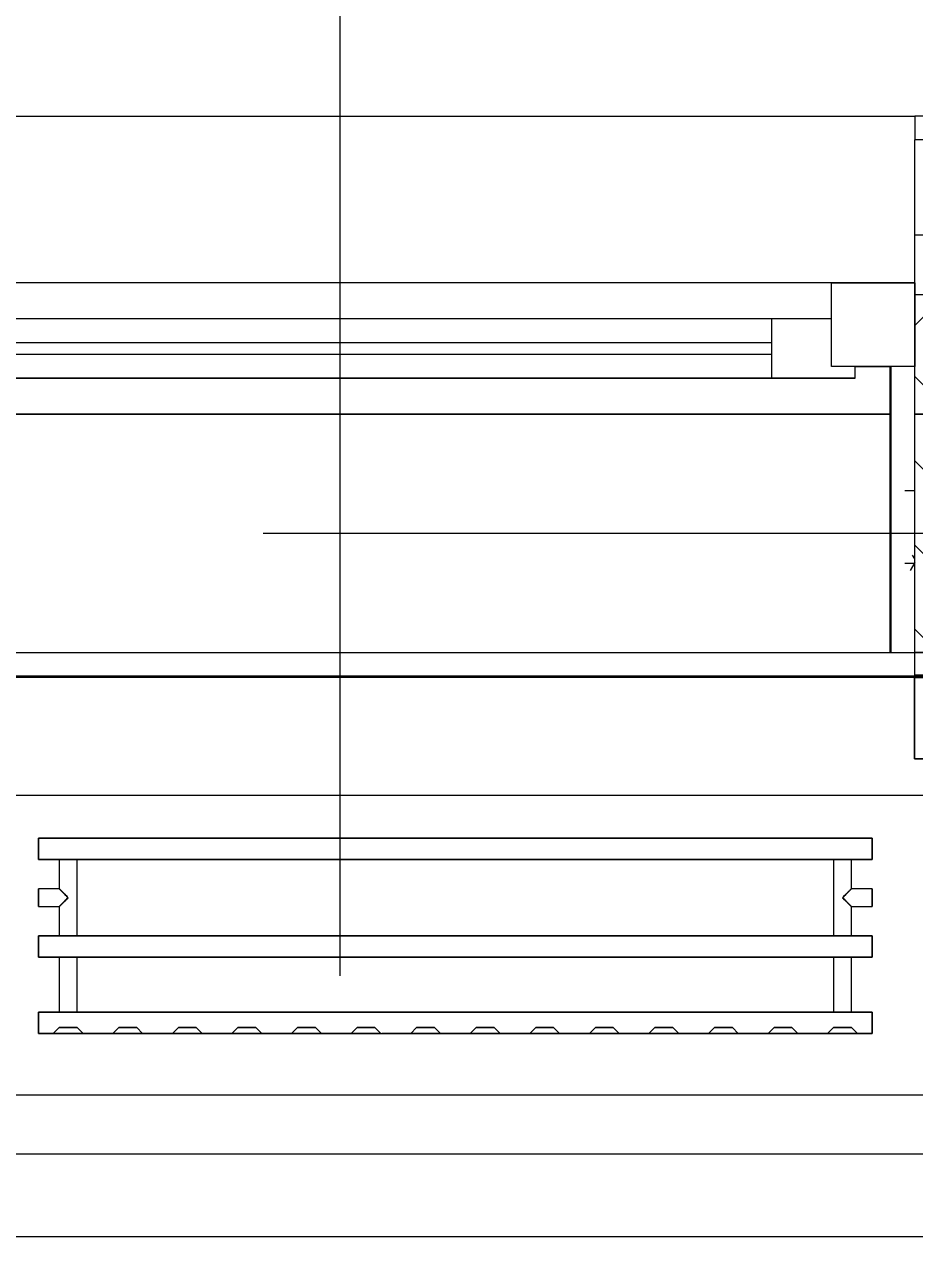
# Model space of a CAD drawing. Header units: millimetres. Extents: x 35092 to 251863, y -8553 to 29549.
# Drawn here: x 48913 to 49660, y 26408 to 27427 of the extents above; entities that cross this region are included whole.
import ezdxf

# ---------------------------------------------------------------- set-up
doc = ezdxf.new("R2010")
doc.units = ezdxf.units.MM
doc.linetypes.add('Осевая', pattern=[3175, 635, -476.25, 1587.5, -476.25])
for name, color, linetype, lineweight in [('A-ANNO-DIMS', 7, 'Continuous', 9), ('A-ANNO-DIMS-100', 7, 'Continuous', 9), ('A-GLAZ', 7, 'Continuous', 9), ('A-GLAZ-1', 7, 'Continuous', 13), ('A-WALL', 7, 'Continuous', 9), ('I-FURN-IDEN', 7, 'Continuous', 9), ('I-WALL', 7, 'Continuous', 9), ('Оси-2', 7, 'Осевая', 9)]:
    doc.layers.add(name, color=color, linetype=linetype, lineweight=lineweight)
for name, color, linetype, lineweight, true_color in [('A-WALL-1', 9, 'Continuous', 9, 0x808080), ('A-WALL-FNSH-1', 9, 'Continuous', 9, 0x808080), ('I-FURN-1', 9, 'Continuous', 9, 0x808080), ('M-EQPM-1', 7, 'Continuous', 9, 0xb2b2b2)]:
    doc.layers.add(name, color=color, linetype=linetype, lineweight=lineweight, true_color=true_color)
doc.styles.add('ISOCPEUR', font='isocpeur.ttf', dxfattribs={"width": 0.9, "height": 250})
doc.dimstyles.new('ISO-2_5_0_9К_БОЛЬШОЙ', dxfattribs={"dimscale": 304.8, "dimtxt": 248.995294, "dimasz": 0.492126, "dimexe": 0.393701, "dimexo": 0.984252, "dimgap": 0, "dimtad": 1, "dimdec": 0, "dimrnd": 10, "dimzin": 0, "dimdsep": 46, "dimtxsty": 'ISOCPEUR', "dimblk1": 'OBLIQUE', "dimblk2": 'OBLIQUE', "dimsah": 1, "dimcen": 0.09, "dimdle": 0.393701, "dimazin": 0, "dimtfac": 1, "dimtdec": 4, "dimtix": 1, "dimtmove": 0, "dimatfit": 3, "dimfxl": 1, "dimtvp": 1, "dimtolj": 1, "dimtzin": 0, "dimarcsym": 2})
pattern_1 = [(45, (0, 0), (-70.71068, 70.71068), []), (135, (0, 0), (-70.71068, -70.71068), [])]

# ---------------------------------------------------------------- blocks, each defined once
blk = doc.blocks.new('120_Окно_СКБ_1Ст - 120_Окно_СКБ_1Ст 900х2500_h_-19906774-План расстановки мебели и оборудования 2 этажа в осях 12-23')
at = {"layer": 'A-GLAZ'}
for p, q in [((450, -5), (-450, -5)), ((-330, -55), (330, -55)), ((330, -65), (-330, -65)), ((-430, -75), (-400, -75)), ((400, -75), (430, -75))]:
    blk.add_line(p, q, dxfattribs=at)
at = {"layer": 'A-GLAZ-1'}
for p, q in [((-450, -75), (-450, -5)), ((-450, -5), (-380, -5)), ((-380, -5), (-380, -75)), ((380, -75), (380, -5)), ((380, -5), (450, -5)), ((450, -5), (450, -75)), ((380, -35), (-380, -35)), ((-380, -35), (-380, -75)), ((-330, -85), (-330, -35)), ((330, -85), (330, -35)), ((380, -75), (380, -35)), ((-380, -75), (-450, -75)), ((-380, -75), (-400, -75)), ((-400, -75), (-400, -85)), ((450, -75), (380, -75)), ((400, -75), (380, -75)), ((400, -85), (400, -75)), ((-400, -85), (400, -85)), ((400, -85), (-400, -85))]:
    blk.add_line(p, q, dxfattribs=at)
blk = doc.blocks.new('radiator_prado_classic_z_tip_30_po exemplyaru - Classic Z Тип 30-500-V122-План расстановки мебели и оборудования 2 этажа в осях 12-23')
at = {"layer": 'M-EQPM-1'}
for p, q in [((0, 228), (0, 210)), ((700, 228), (0, 228)), ((0, 210), (0, 228)), ((0, 228), (12.5, 228)), ((12.5, 228), (37.5, 228)), ((37.5, 228), (12.5, 228)), ((12.5, 228), (37.5, 228)), ((12.5, 228), (17.5, 223)), ((12.5, 228), (17.5, 223)), ((32.5, 223), (37.5, 228)), ((37.5, 228), (32.5, 223)), ((37.5, 228), (62.5, 228)), ((62.5, 228), (87.5, 228)), ((87.5, 228), (62.5, 228)), ((62.5, 228), (87.5, 228)), ((62.5, 228), (67.5, 223)), ((62.5, 228), (67.5, 223)), ((82.5, 223), (87.5, 228)), ((87.5, 228), (82.5, 223)), ((87.5, 228), (112.5, 228)), ((112.5, 228), (137.5, 228)), ((137.5, 228), (112.5, 228)), ((112.5, 228), (137.5, 228)), ((112.5, 228), (117.5, 223)), ((112.5, 228), (117.5, 223)), ((132.5, 223), (137.5, 228)), ((137.5, 228), (132.5, 223)), ((137.5, 228), (162.5, 228)), ((162.5, 228), (187.5, 228)), ((187.5, 228), (162.5, 228)), ((162.5, 228), (187.5, 228)), ((162.5, 228), (167.5, 223)), ((162.5, 228), (167.5, 223)), ((182.5, 223), (187.5, 228)), ((187.5, 228), (182.5, 223)), ((187.5, 228), (212.5, 228)), ((212.5, 228), (237.5, 228)), ((237.5, 228), (212.5, 228)), ((212.5, 228), (237.5, 228)), ((212.5, 228), (217.5, 223)), ((212.5, 228), (217.5, 223)), ((232.5, 223), (237.5, 228)), ((237.5, 228), (232.5, 223)), ((237.5, 228), (262.5, 228)), ((262.5, 228), (287.5, 228)), ((287.5, 228), (262.5, 228)), ((262.5, 228), (287.5, 228)), ((262.5, 228), (267.5, 223)), ((262.5, 228), (267.5, 223)), ((282.5, 223), (287.5, 228)), ((287.5, 228), (282.5, 223)), ((287.5, 228), (312.5, 228)), ((312.5, 228), (337.5, 228)), ((337.5, 228), (312.5, 228)), ((312.5, 228), (337.5, 228)), ((312.5, 228), (317.5, 223)), ((312.5, 228), (317.5, 223)), ((332.5, 223), (337.5, 228)), ((337.5, 228), (332.5, 223)), ((337.5, 228), (362.5, 228)), ((362.5, 228), (387.5, 228)), ((387.5, 228), (362.5, 228)), ((362.5, 228), (387.5, 228)), ((362.5, 228), (367.5, 223)), ((362.5, 228), (367.5, 223)), ((382.5, 223), (387.5, 228)), ((387.5, 228), (382.5, 223)), ((387.5, 228), (411.6, 228)), ((412.5, 228), (437.5, 228)), ((437.5, 228), (412.5, 228)), ((412.5, 228), (437.5, 228)), ((412.5, 228), (417.5, 223)), ((412.5, 228), (417.5, 223)), ((432.5, 223), (437.5, 228)), ((437.5, 228), (432.5, 223)), ((437.5, 228), (462.5, 228)), ((462.5, 228), (487.5, 228)), ((487.5, 228), (462.5, 228)), ((462.5, 228), (487.5, 228)), ((462.5, 228), (467.5, 223)), ((462.5, 228), (467.5, 223)), ((482.5, 223), (487.5, 228)), ((487.5, 228), (482.5, 223)), ((487.5, 228), (512.5, 228)), ((512.5, 228), (537.5, 228)), ((537.5, 228), (512.5, 228)), ((512.5, 228), (537.5, 228)), ((512.5, 228), (517.5, 223)), ((512.5, 228), (517.5, 223)), ((532.5, 223), (537.5, 228)), ((537.5, 228), (532.5, 223)), ((537.5, 228), (562.5, 228)), ((562.5, 228), (587.5, 228)), ((587.5, 228), (562.5, 228)), ((562.5, 228), (587.5, 228)), ((562.5, 228), (567.5, 223)), ((562.5, 228), (567.5, 223)), ((582.5, 223), (587.5, 228)), ((587.5, 228), (582.5, 223)), ((587.5, 228), (612.5, 228)), ((612.5, 228), (637.5, 228)), ((637.5, 228), (612.5, 228)), ((612.5, 228), (637.5, 228)), ((612.5, 228), (617.5, 223)), ((617.5, 223), (612.5, 228)), ((632.5, 223), (637.5, 228)), ((637.5, 228), (632.5, 223)), ((637.5, 228), (662.5, 228)), ((662.5, 228), (687.5, 228)), ((687.5, 228), (662.5, 228)), ((662.5, 228), (687.5, 228)), ((662.5, 228), (667.5, 223)), ((662.5, 228), (667.5, 223)), ((682.5, 223), (687.5, 228)), ((687.5, 228), (682.5, 223)), ((687.5, 228), (700, 228)), ((700, 210), (700, 228)), ((700, 228), (700, 210)), ((32.5, 223), (17.5, 223)), ((17.5, 223), (32.5, 223)), ((82.5, 223), (67.5, 223)), ((67.5, 223), (82.5, 223)), ((132.5, 223), (117.5, 223)), ((117.5, 223), (132.5, 223)), ((182.5, 223), (167.5, 223)), ((167.5, 223), (182.5, 223)), ((232.5, 223), (217.5, 223)), ((217.5, 223), (232.5, 223)), ((282.5, 223), (267.5, 223)), ((267.5, 223), (282.5, 223)), ((332.5, 223), (317.5, 223)), ((317.5, 223), (332.5, 223)), ((382.5, 223), (367.5, 223)), ((367.5, 223), (382.5, 223)), ((432.5, 223), (417.5, 223)), ((417.5, 223), (432.5, 223)), ((482.5, 223), (467.5, 223)), ((467.5, 223), (482.5, 223)), ((532.5, 223), (517.5, 223)), ((517.5, 223), (532.5, 223)), ((582.5, 223), (567.5, 223)), ((567.5, 223), (582.5, 223)), ((632.5, 223), (617.5, 223)), ((617.5, 223), (632.5, 223)), ((682.5, 223), (667.5, 223)), ((667.5, 223), (682.5, 223)), ((0, 210), (700, 210)), ((17.5, 210), (0, 210)), ((17.5, 210), (17.5, 164)), ((17.5, 210), (17.5, 164)), ((32.5, 210), (17.5, 210)), ((17.5, 210), (32.5, 210)), ((32.2, 210), (17.5, 210)), ((17.5, 210), (32.5, 210)), ((31.5, 210), (18.5, 210)), ((32.5, 210), (32.2, 210)), ((32.5, 164), (32.5, 210)), ((32.5, 164), (32.5, 210)), ((667.5, 210), (32.5, 210)), ((667.5, 210), (667.5, 164)), ((667.5, 210), (667.5, 164)), ((667.8, 210), (667.5, 210)), ((667.5, 210), (682.5, 210)), ((667.8, 210), (667.5, 210)), ((667.5, 210), (667.8, 210)), ((668.5, 210), (667.8, 210)), ((682.2, 210), (667.8, 210)), ((667.8, 210), (668.5, 210)), ((682.5, 210), (668.5, 210)), ((668.5, 210), (682.5, 210)), ((681.5, 210), (668.5, 210)), ((682.5, 210), (682.2, 210)), ((682.5, 164), (682.5, 210)), ((682.5, 164), (682.5, 210)), ((700, 210), (682.5, 210)), ((700, 164), (0, 164)), ((0, 164), (0, 146)), ((0, 146), (0, 164)), ((0, 164), (17.5, 164)), ((32.5, 164), (17.5, 164)), ((17.5, 164), (18.5, 164)), ((19.7, 164), (17.5, 164)), ((17.5, 164), (32.5, 164)), ((18.5, 164), (32.2, 164)), ((18.5, 164), (31.5, 164)), ((21.3, 164), (19.7, 164)), ((32.5, 164), (21.3, 164)), ((32.2, 164), (32.5, 164)), ((32.5, 164), (667.5, 164)), ((673.1, 164), (667.5, 164)), ((667.5, 164), (682.5, 164)), ((680.3, 164), (667.5, 164)), ((667.5, 164), (667.8, 164)), ((667.8, 164), (668.5, 164)), ((668.5, 164), (671.2, 164)), ((668.5, 164), (681.5, 164)), ((671.2, 164), (673.1, 164)), ((681.5, 164), (673.1, 164)), ((673.1, 164), (675, 164)), ((675, 164), (680.3, 164)), ((682.5, 164), (680.3, 164)), ((680.3, 164), (681.5, 164)), ((682.2, 164), (681.5, 164)), ((681.5, 164), (682.5, 164)), ((682.5, 164), (682.2, 164)), ((682.5, 164), (700, 164)), ((700, 146), (700, 164)), ((700, 164), (700, 146)), ((0, 146), (700, 146)), ((17.5, 146), (0, 146)), ((17.5, 146), (17.5, 121.5)), ((17.5, 146), (17.5, 121.5)), ((17.5, 146), (32.5, 146)), ((17.8, 146), (17.5, 146)), ((17.5, 146), (32.5, 146)), ((32.5, 146), (17.5, 146)), ((32.5, 146), (17.8, 146)), ((31.5, 146), (18.5, 146)), ((32.5, 82), (32.5, 146)), ((32.5, 82), (32.5, 146)), ((667.5, 146), (32.5, 146)), ((667.5, 146), (667.5, 82)), ((667.5, 146), (667.5, 82)), ((667.5, 146), (671.2, 146)), ((682.5, 146), (667.5, 146)), ((667.5, 146), (682.5, 146)), ((667.8, 146), (667.5, 146)), ((668.5, 146), (667.8, 146)), ((675, 146), (668.5, 146)), ((681.5, 146), (668.5, 146)), ((671.2, 146), (675, 146)), ((675, 146), (681.5, 146)), ((678.7, 146), (675, 146)), ((680.3, 146), (678.7, 146)), ((681.5, 146), (680.3, 146)), ((681.5, 146), (682.5, 146)), ((682.2, 146), (681.5, 146)), ((682.5, 146), (682.2, 146)), ((682.5, 121.5), (682.5, 146)), ((682.5, 121.5), (682.5, 146)), ((700, 146), (682.5, 146)), ((17.5, 121.5), (0, 121.5)), ((17.5, 121.5), (0, 121.5)), ((0, 121.5), (0, 121.2)), ((0, 106.5), (0, 121.5)), ((0, 121.2), (0, 106.8)), ((0, 121.2), (0, 120.5)), ((0, 120.5), (0, 121.2)), ((0, 121.2), (0, 121.2)), ((0, 120.5), (0, 119.3)), ((0, 119.3), (0, 120.5)), ((0, 119.3), (0, 117.8)), ((0, 117.8), (0, 119.3)), ((0, 117.8), (0, 115.9)), ((0, 115.9), (0, 117.8)), ((0, 115.9), (0, 114)), ((0, 114), (0, 115.9)), ((0, 114), (0, 112.1)), ((0, 112.1), (0, 114)), ((700, 121.5), (682.5, 121.5)), ((700, 121.5), (682.5, 121.5)), ((700, 121.5), (700, 106.5)), ((700, 121.2), (700, 121.5)), ((700, 121.5), (700, 121.2)), ((700, 121.2), (700, 121.5)), ((700, 106.8), (700, 121.2)), ((700, 121.2), (700, 106.8)), ((700, 120.5), (700, 121.2)), ((700, 117.8), (700, 120.5)), ((700, 115.9), (700, 117.8)), ((700, 114), (700, 115.9)), ((700, 110.2), (700, 114)), ((0, 112.1), (0, 110.2)), ((0, 110.2), (0, 112.1)), ((0, 110.2), (0, 108.7)), ((0, 108.7), (0, 110.2)), ((0, 108.7), (0, 106.8)), ((0, 106.8), (0, 108.7)), ((0, 106.8), (0, 106.5)), ((0, 106.8), (0, 106.8)), ((0, 106.5), (17.5, 106.5)), ((0, 106.5), (17.5, 106.5)), ((17.5, 106.5), (17.5, 82)), ((17.5, 106.5), (17.5, 82)), ((682.5, 82), (682.5, 106.5)), ((682.5, 106.5), (700, 106.5)), ((682.5, 82), (682.5, 106.5)), ((682.5, 106.5), (700, 106.5)), ((700, 106.8), (700, 110.2)), ((700, 106.5), (700, 106.8)), ((700, 106.8), (700, 106.5)), ((700, 106.5), (700, 106.8)), ((700, 82), (0, 82)), ((0, 82), (0, 64)), ((0, 64), (0, 82)), ((0, 82), (17.5, 82)), ((32.5, 82), (17.5, 82)), ((17.5, 82), (18.5, 82)), ((23.1, 82), (17.5, 82)), ((17.5, 82), (32.5, 82)), ((18.5, 82), (32.5, 82)), ((18.5, 82), (31.5, 82)), ((30.3, 82), (23.1, 82)), ((32.5, 82), (30.3, 82)), ((32.5, 82), (667.5, 82)), ((668.5, 82), (667.5, 82)), ((667.5, 82), (682.5, 82)), ((682.5, 82), (667.5, 82)), ((667.5, 82), (667.8, 82)), ((667.8, 82), (668.5, 82)), ((673.1, 82), (668.5, 82)), ((668.5, 82), (671.2, 82)), ((668.5, 82), (681.5, 82)), ((671.2, 82), (673.1, 82)), ((682.5, 82), (673.1, 82)), ((673.1, 82), (675, 82)), ((675, 82), (676.9, 82)), ((676.9, 82), (678.7, 82)), ((678.7, 82), (680.3, 82)), ((680.3, 82), (681.5, 82)), ((681.5, 82), (682.2, 82)), ((682.2, 82), (682.5, 82)), ((682.5, 82), (700, 82)), ((700, 64), (700, 82)), ((700, 82), (700, 64)), ((700, 64), (0, 64)), ((0, 64), (700, 64))]:
    blk.add_line(p, q, dxfattribs=at)
for points, knots in [([(17.8, 121.2), (17.7, 121.3), (17.7, 121.3), (17.5, 121.5), (17.5, 121.5), (17.5, 121.5)], [0.8571429, 0.8571429, 0.8571429, 0.8571429, 0.8928571, 0.9285714, 1, 1, 1, 1]), ([(17.5, 121.5), (17.5, 121.5), (17.5, 121.5), (17.7, 121.3), (17.7, 121.3), (17.8, 121.2)], [0, 0, 0, 0, 0.0714286, 0.1071429, 0.1428571, 0.1428571, 0.1428571, 0.1428571]), ([(17.5, 121.5), (17.5, 121.5), (17.5, 121.5), (17.7, 121.3), (17.7, 121.3), (17.8, 121.2)], [0, 0, 0, 0, 0.0714286, 0.1071429, 0.1428571, 0.1428571, 0.1428571, 0.1428571]), ([(25, 114), (24.5, 114.5), (23.6, 115.4), (22.4, 116.6), (21.6, 117.4), (21.1, 117.9), (20.8, 118.2), (20.5, 118.5), (20.2, 118.8), (19.8, 119.1), (19.6, 119.4), (19.3, 119.7), (19, 120), (18.7, 120.3), (18.5, 120.5), (18.3, 120.7), (18.1, 120.9), (17.9, 121.1), (17.8, 121.2), (17.7, 121.3), (17.5, 121.5), (17.5, 121.5), (17.5, 121.5)], [0, 0, 0, 0, 0.142857, 0.285714, 0.357143, 0.392857, 0.428571, 0.464286, 0.5, 0.535714, 0.571429, 0.607143, 0.642857, 0.678571, 0.714286, 0.75, 0.785714, 0.821429, 0.857143, 0.892857, 0.928571, 1, 1, 1, 1]), ([(17.5, 106.5), (17.5, 106.5), (17.5, 106.5), (17.7, 106.7), (17.8, 106.8), (17.9, 106.9), (18.1, 107.1), (18.3, 107.3), (18.5, 107.5), (18.7, 107.7), (19, 108), (19.3, 108.3), (19.6, 108.6), (19.8, 108.9), (20.3, 109.3), (20.7, 109.7), (21.1, 110.1), (21.6, 110.6), (22.4, 111.4), (23.6, 112.6), (24.5, 113.5), (25, 114)], [0, 0, 0, 0, 0.071429, 0.107143, 0.142857, 0.178571, 0.214286, 0.25, 0.285714, 0.321429, 0.357143, 0.392857, 0.428571, 0.464286, 0.5, 0.571429, 0.607143, 0.642857, 0.714286, 0.857143, 1, 1, 1, 1]), ([(19.6, 119.4), (19.7, 119.3), (19.9, 119.2), (20.3, 118.7), (20.6, 118.4), (20.8, 118.2)], [0.4285714, 0.4285714, 0.4285714, 0.4285714, 0.4642857, 0.5, 0.5714286, 0.5714286, 0.5714286, 0.5714286]), ([(19.6, 119.4), (19.7, 119.3), (19.8, 119.1), (20.3, 118.7), (20.6, 118.4), (20.8, 118.2)], [0.4285714, 0.4285714, 0.4285714, 0.4285714, 0.4642857, 0.5, 0.5714286, 0.5714286, 0.5714286, 0.5714286]), ([(22.1, 116.9), (21.9, 117.1), (21.6, 117.4), (21.1, 117.9), (20.9, 118.1), (20.8, 118.2)], [0.2857143, 0.2857143, 0.2857143, 0.2857143, 0.3571429, 0.3928571, 0.4285714, 0.4285714, 0.4285714, 0.4285714]), ([(20.8, 118.2), (20.9, 118.1), (21.1, 117.9), (21.6, 117.4), (21.9, 117.1), (22.1, 116.9)], [0.5714286, 0.5714286, 0.5714286, 0.5714286, 0.6071429, 0.6428571, 0.7142857, 0.7142857, 0.7142857, 0.7142857]), ([(20.8, 118.2), (20.9, 118.1), (21.1, 117.9), (21.6, 117.4), (21.9, 117.1), (22.1, 116.9)], [0.5714286, 0.5714286, 0.5714286, 0.5714286, 0.6071429, 0.6428571, 0.7142857, 0.7142857, 0.7142857, 0.7142857]), ([(675, 114), (675.5, 114.5), (676.4, 115.4), (677.6, 116.6), (678.4, 117.4), (678.9, 117.9), (679.2, 118.2), (679.5, 118.5), (679.8, 118.8), (680.1, 119.2), (680.4, 119.4), (680.7, 119.7), (681, 120), (681.3, 120.3), (681.5, 120.5), (681.7, 120.7), (681.9, 120.9), (682.1, 121.1), (682.2, 121.2), (682.3, 121.3), (682.5, 121.5), (682.5, 121.5), (682.5, 121.5)], [0, 0, 0, 0, 0.142857, 0.285714, 0.357143, 0.392857, 0.428571, 0.464286, 0.5, 0.535714, 0.571429, 0.607143, 0.642857, 0.678571, 0.714286, 0.75, 0.785714, 0.821429, 0.857143, 0.892857, 0.928571, 1, 1, 1, 1]), ([(682.5, 106.5), (682.5, 106.5), (682.5, 106.5), (682.3, 106.7), (682.2, 106.8), (682.1, 106.9), (681.9, 107.1), (681.7, 107.3), (681.5, 107.5), (681.3, 107.7), (681, 108), (680.7, 108.3), (680.4, 108.6), (680.1, 108.8), (679.7, 109.3), (679.3, 109.7), (678.9, 110.1), (678.4, 110.6), (677.6, 111.4), (676.4, 112.6), (675.5, 113.5), (675, 114)], [0, 0, 0, 0, 0.071429, 0.107143, 0.142857, 0.178571, 0.214286, 0.25, 0.285714, 0.321429, 0.357143, 0.392857, 0.428571, 0.464286, 0.5, 0.571429, 0.607143, 0.642857, 0.714286, 0.857143, 1, 1, 1, 1]), ([(679.2, 118.2), (679.1, 118.1), (678.9, 117.9), (678.4, 117.4), (677.6, 116.6), (676.9, 115.9), (676.4, 115.4)], [0.5714286, 0.5714286, 0.5714286, 0.5714286, 0.6071429, 0.6428571, 0.7142857, 0.8571429, 0.8571429, 0.8571429, 0.8571429]), ([(679.2, 118.2), (679.1, 118.1), (678.9, 117.9), (678.4, 117.4), (678.1, 117.1), (677.9, 116.9)], [0.5714286, 0.5714286, 0.5714286, 0.5714286, 0.6071429, 0.6428571, 0.7142857, 0.7142857, 0.7142857, 0.7142857]), ([(677.9, 116.9), (678.1, 117.1), (678.4, 117.4), (678.9, 117.9), (679.1, 118.1), (679.2, 118.2)], [0.2857143, 0.2857143, 0.2857143, 0.2857143, 0.3571429, 0.3928571, 0.4285714, 0.4285714, 0.4285714, 0.4285714]), ([(681.5, 120.5), (681.4, 120.4), (681.3, 120.3), (681, 120), (680.7, 119.7), (680.4, 119.4), (680.1, 119.2), (679.7, 118.7), (679.4, 118.4), (679.2, 118.2)], [0.2857143, 0.2857143, 0.2857143, 0.2857143, 0.3214286, 0.3571429, 0.3928571, 0.4285714, 0.4642857, 0.5, 0.5714286, 0.5714286, 0.5714286, 0.5714286]), ([(680.4, 119.4), (680.3, 119.3), (680.1, 119.2), (679.7, 118.7), (679.4, 118.4), (679.2, 118.2)], [0.4285714, 0.4285714, 0.4285714, 0.4285714, 0.4642857, 0.5, 0.5714286, 0.5714286, 0.5714286, 0.5714286]), ([(682.5, 121.5), (682.5, 121.5), (682.5, 121.5), (682.3, 121.3), (682.3, 121.3), (682.2, 121.2)], [0, 0, 0, 0, 0.0714286, 0.1071429, 0.1428571, 0.1428571, 0.1428571, 0.1428571]), ([(682.5, 121.5), (682.5, 121.5), (682.5, 121.5), (682.3, 121.3), (682.3, 121.3), (682.2, 121.2)], [0, 0, 0, 0, 0.0714286, 0.1071429, 0.1428571, 0.1428571, 0.1428571, 0.1428571]), ([(682.2, 121.2), (682.3, 121.3), (682.3, 121.3), (682.5, 121.5), (682.5, 121.5), (682.5, 121.5)], [0.8571429, 0.8571429, 0.8571429, 0.8571429, 0.8928571, 0.9285714, 1, 1, 1, 1]), ([(17.5, 106.5), (17.5, 106.5), (17.5, 106.5), (17.7, 106.7), (17.7, 106.7), (17.8, 106.8)], [0, 0, 0, 0, 0.0714286, 0.1071429, 0.1428571, 0.1428571, 0.1428571, 0.1428571]), ([(17.8, 106.8), (17.7, 106.7), (17.7, 106.7), (17.5, 106.5), (17.5, 106.5), (17.5, 106.5)], [0.8571429, 0.8571429, 0.8571429, 0.8571429, 0.8928571, 0.9285714, 1, 1, 1, 1]), ([(17.8, 106.8), (17.7, 106.7), (17.7, 106.7), (17.5, 106.5), (17.5, 106.5), (17.5, 106.5)], [0.8571429, 0.8571429, 0.8571429, 0.8571429, 0.8928571, 0.9285714, 1, 1, 1, 1]), ([(22.1, 111.1), (21.9, 110.9), (21.6, 110.6), (21.1, 110.1), (20.8, 109.8), (20.5, 109.5), (20.2, 109.2), (19.8, 108.9), (19.6, 108.6), (19.3, 108.3), (19, 108), (18.7, 107.7), (18.5, 107.5), (18.3, 107.3), (18.1, 107.1), (17.9, 106.9), (17.8, 106.8), (17.8, 106.8)], [0.2857143, 0.2857143, 0.2857143, 0.2857143, 0.3571429, 0.3928571, 0.4285714, 0.4642857, 0.5, 0.5357143, 0.5714286, 0.6071429, 0.6428571, 0.6785714, 0.7142857, 0.75, 0.7857143, 0.8214286, 0.8571429, 0.8571429, 0.8571429, 0.8571429]), ([(17.8, 106.8), (17.8, 106.8), (17.9, 106.9), (18.1, 107.1), (18.3, 107.3), (18.5, 107.5), (18.7, 107.7), (19, 108), (19.3, 108.3), (19.6, 108.6), (19.9, 108.8), (20.3, 109.3), (20.6, 109.6), (20.8, 109.8)], [0.1428571, 0.1428571, 0.1428571, 0.1428571, 0.1785714, 0.2142857, 0.25, 0.2857143, 0.3214286, 0.3571429, 0.3928571, 0.4285714, 0.4642857, 0.5, 0.5714286, 0.5714286, 0.5714286, 0.5714286]), ([(20.8, 109.8), (20.9, 109.9), (21.1, 110.1), (21.6, 110.6), (21.9, 110.9), (22.1, 111.1)], [0.5714286, 0.5714286, 0.5714286, 0.5714286, 0.6071429, 0.6428571, 0.7142857, 0.7142857, 0.7142857, 0.7142857]), ([(22.1, 111.1), (21.9, 110.9), (21.6, 110.6), (21.1, 110.1), (20.9, 109.9), (20.8, 109.8)], [0.2857143, 0.2857143, 0.2857143, 0.2857143, 0.3571429, 0.3928571, 0.4285714, 0.4285714, 0.4285714, 0.4285714]), ([(677.9, 111.1), (678.1, 110.9), (678.4, 110.6), (678.9, 110.1), (679.2, 109.8), (679.5, 109.5), (679.8, 109.2), (680.1, 108.8), (680.4, 108.6), (680.7, 108.3), (681, 108), (681.3, 107.7), (681.5, 107.5), (681.7, 107.3), (681.9, 107.1), (682.1, 106.9), (682.2, 106.8), (682.2, 106.8)], [0.2857143, 0.2857143, 0.2857143, 0.2857143, 0.3571429, 0.3928571, 0.4285714, 0.4642857, 0.5, 0.5357143, 0.5714286, 0.6071429, 0.6428571, 0.6785714, 0.7142857, 0.75, 0.7857143, 0.8214286, 0.8571429, 0.8571429, 0.8571429, 0.8571429]), ([(677.9, 111.1), (678.1, 110.9), (678.4, 110.6), (678.9, 110.1), (679.2, 109.8), (679.5, 109.5), (679.8, 109.2), (680.1, 108.8), (680.4, 108.6), (680.7, 108.3), (681, 108), (681.3, 107.7), (681.5, 107.5), (681.7, 107.3), (681.9, 107.1), (682.1, 106.9), (682.2, 106.8), (682.2, 106.8)], [0.2857143, 0.2857143, 0.2857143, 0.2857143, 0.3571429, 0.3928571, 0.4285714, 0.4642857, 0.5, 0.5357143, 0.5714286, 0.6071429, 0.6428571, 0.6785714, 0.7142857, 0.75, 0.7857143, 0.8214286, 0.8571429, 0.8571429, 0.8571429, 0.8571429]), ([(681.5, 107.5), (681.4, 107.6), (681.3, 107.7), (681, 108), (680.7, 108.3), (680.4, 108.6), (680.1, 108.8), (679.7, 109.3), (679.3, 109.7), (678.9, 110.1), (678.4, 110.6), (678.1, 110.9), (677.9, 111.1)], [0.2857143, 0.2857143, 0.2857143, 0.2857143, 0.3214286, 0.3571429, 0.3928571, 0.4285714, 0.4642857, 0.5, 0.5714286, 0.6071429, 0.6428571, 0.7142857, 0.7142857, 0.7142857, 0.7142857]), ([(682.2, 106.8), (682.3, 106.7), (682.3, 106.7), (682.5, 106.5), (682.5, 106.5), (682.5, 106.5)], [0.8571429, 0.8571429, 0.8571429, 0.8571429, 0.8928571, 0.9285714, 1, 1, 1, 1]), ([(682.2, 106.8), (682.3, 106.7), (682.3, 106.7), (682.5, 106.5), (682.5, 106.5), (682.5, 106.5)], [0.8571429, 0.8571429, 0.8571429, 0.8571429, 0.8928571, 0.9285714, 1, 1, 1, 1]), ([(682.5, 106.5), (682.5, 106.5), (682.5, 106.5), (682.3, 106.7), (682.3, 106.7), (682.2, 106.8)], [0, 0, 0, 0, 0.0714286, 0.1071429, 0.1428571, 0.1428571, 0.1428571, 0.1428571])]:
    blk.add_open_spline(points, degree=3, knots=knots, dxfattribs=at)
for points in [[(18.5, 120.5), (18.4, 120.6), (18.3, 120.7), (18.1, 120.9), (17.9, 121.1), (17.8, 121.2), (17.8, 121.2)], [(17.8, 121.2), (17.8, 121.2), (17.9, 121.1), (18.1, 120.9), (18.3, 120.7), (18.5, 120.5), (18.7, 120.3), (19, 120), (19.3, 119.7), (19.5, 119.5), (19.6, 119.4)], [(17.8, 121.2), (17.8, 121.2), (17.9, 121.1), (18.1, 120.9), (18.3, 120.7), (18.5, 120.5), (18.7, 120.3), (19, 120), (19.3, 119.7), (19.5, 119.5), (19.6, 119.4)], [(20.8, 118.2), (20.7, 118.3), (20.5, 118.5), (20.2, 118.8), (19.9, 119.2), (19.6, 119.4), (19.3, 119.7), (19, 120), (18.7, 120.3), (18.6, 120.4), (18.5, 120.5)], [(23.6, 115.4), (23.1, 115.9), (22.6, 116.4), (22.1, 116.9)], [(22.1, 116.9), (22.6, 116.4), (23.1, 115.9), (23.6, 115.4)], [(22.1, 116.9), (22.6, 116.4), (23.1, 115.9), (23.6, 115.4)], [(25, 114), (24.5, 113.5), (23.6, 112.6), (22.6, 111.6), (22.1, 111.1)], [(22.1, 111.1), (22.6, 111.6), (23.1, 112.1), (23.6, 112.6)], [(23.6, 112.6), (23.1, 112.1), (22.6, 111.6), (22.1, 111.1)], [(25, 114), (24.5, 114.5), (24, 115), (23.6, 115.4)], [(23.6, 115.4), (24, 115), (24.5, 114.5), (25, 114)], [(23.6, 115.4), (24, 115), (24.5, 114.5), (25, 114)], [(23.6, 112.6), (24, 113), (24.5, 113.5), (25, 114)], [(25, 114), (24.5, 113.5), (24, 113), (23.6, 112.6)], [(676.4, 115.4), (676, 115), (675.5, 114.5), (675, 114)], [(676.4, 115.4), (676, 115), (675.5, 114.5), (675, 114)], [(675, 114), (675.5, 114.5), (676, 115), (676.4, 115.4)], [(675, 114), (675.5, 113.5), (676.4, 112.6), (677.4, 111.6), (677.9, 111.1)], [(675, 114), (675.5, 113.5), (676, 113), (676.4, 112.6)], [(677.9, 111.1), (677.4, 111.6), (676.4, 112.6), (675.5, 113.5), (675, 114)], [(677.9, 116.9), (677.4, 116.4), (676.9, 115.9), (676.4, 115.4)], [(676.4, 115.4), (676.9, 115.9), (677.4, 116.4), (677.9, 116.9)], [(676.4, 112.6), (676.9, 112.1), (677.4, 111.6), (677.9, 111.1)], [(679.2, 118.2), (679.3, 118.3), (679.5, 118.5), (679.8, 118.8), (680.1, 119.2), (680.3, 119.3), (680.4, 119.4)], [(680.4, 119.4), (680.5, 119.5), (680.7, 119.7), (681, 120), (681.3, 120.3), (681.5, 120.5), (681.7, 120.7), (681.9, 120.9), (682.1, 121.1), (682.2, 121.2), (682.2, 121.2)], [(681.5, 120.5), (681.4, 120.4), (681.3, 120.3), (681, 120), (680.7, 119.7), (680.5, 119.5), (680.4, 119.4)], [(682.2, 121.2), (682.2, 121.2), (682.1, 121.1), (681.9, 120.9), (681.7, 120.7), (681.6, 120.6), (681.5, 120.5)], [(682.2, 121.2), (682.2, 121.2), (682.1, 121.1), (681.9, 120.9), (681.7, 120.7), (681.6, 120.6), (681.5, 120.5)], [(20.8, 109.8), (20.7, 109.7), (20.5, 109.5), (20.2, 109.2), (19.9, 108.8), (19.6, 108.6), (19.3, 108.3), (19, 108), (18.7, 107.7), (18.5, 107.5), (18.3, 107.3), (18.1, 107.1), (17.9, 106.9), (17.8, 106.8), (17.8, 106.8)], [(682.2, 106.8), (682.2, 106.8), (682.1, 106.9), (681.9, 107.1), (681.7, 107.3), (681.6, 107.4), (681.5, 107.5)]]:
    blk.add_open_spline(points, degree=3, dxfattribs=at)
blk = doc.blocks.new('Мат 1340х300х800_h_ около окна - 1372 x 1905mm - Double-31170368-План расстановки мебели и оборудования 2 этажа в осях 12-23')
at = {"layer": 'I-FURN-1'}
for p, q in [((855.9, 851.3), (-433.3, 851.3)), ((-458.7, 825.9), (-458.7, 506.7)), ((881.3, 506.7), (881.3, 825.9)), ((-433.3, 481.3), (855.9, 481.3))]:
    blk.add_line(p, q, dxfattribs=at)
for centre, start, end in [((-433.3, 825.9), 90, 180), ((855.9, 825.9), 0, 90), ((-433.3, 506.7), 180, 270), ((855.9, 506.7), 270, 360)]:
    blk.add_arc(centre, 25.4, start, end, dxfattribs=at)
blk = doc.blocks.new('Мат в спортивном зале - Т11-31176895-План расстановки мебели и оборудования 2 этажа в осях 12-23')
at = {"layer": 'I-FURN-1'}
for p, q in [((-218.7, 925.9), (-218.7, 906.7)), ((881.3, 906.7), (881.3, 925.9)), ((881.3, 909.3), (-218.7, 909.3)), ((-218.7, 909.3), (-218.7, 839.3)), ((-218.7, 839.3), (-218.7, 908.4)), ((881.3, 839.3), (881.3, 909.3)), ((881.3, 908.4), (881.3, 839.3)), ((-218.7, 839.3), (881.3, 839.3)), ((881.3, 839.3), (-218.7, 839.3))]:
    blk.add_line(p, q, dxfattribs=at)
blk = doc.blocks.new('DIMBLOCK54-План расстановки мебели и оборудования 2 этажа в осях 12-23')
at = {"layer": 'A-ANNO-DIMS-100'}
for p, q in [((48781, 26180), (48781, 25876.1)), ((48781, 25996.1), (48781, 26180)), ((50121, 26135.4), (50121, 25876.1)), ((50121, 25996.1), (50121, 26135.4)), ((48661, 25996.1), (50121, 25996.1))]:
    blk.add_line(p, q, dxfattribs=at)
at = {"layer": 'A-ANNO-DIMS-100', "lineweight": 20}
for p, q in [((48781, 25996.1), (48856, 26071.1)), ((50121, 25996.1), (50196, 26071.1)), ((48781, 25996.1), (48706, 25921.1)), ((50121, 25996.1), (50046, 25921.1))]:
    blk.add_line(p, q, dxfattribs=at)
at = {"layer": 'A-ANNO-DIMS-100', "color": 0, "insert": (49144.5, 26322.8), "char_height": 250, "width": 735.494, "attachment_point": 1, "line_spacing_factor": 1.149209, "style": 'ISOCPEUR'}
blk.add_mtext('1340', dxfattribs=at)
blk = doc.blocks.new('_Oblique')
at = {"color": 0, "linetype": 'ByBlock', "lineweight": -2}
blk.add_line((-0.5, -0.5), (0.5, 0.5), dxfattribs=at)

msp = doc.modelspace()

# ---------------------------------------------------------------- hatches: boundary and pattern name
at = {"layer": 'A-WALL'}
h = msp.add_hatch(dxfattribs=at)
h.set_pattern_fill('FP_21', color=256, style=0, pattern_type=2)
h.set_pattern_definition(pattern_1)
h.paths.add_polyline_path([(84500.7, 27200), (84500.7, 27250), (80350, 27250), (80350, 27200), (83486, 27200)])
h.paths.add_polyline_path([(77850, 27200), (77850, 27250), (76340, 27250), (76340, 27200)])
h.paths.add_polyline_path([(74240, 27200), (74240, 27250), (68860, 27250), (68860, 27200), (73277, 27200)])
h.paths.add_polyline_path([(67960, 27200), (67960, 27250), (66160, 27250), (66160, 27200), (67443.3, 27200)])
h.paths.add_polyline_path([(64955.2, 27200), (65260, 27200), (65260, 27250), (64180, 27250), (64180, 27200), (64526.5, 27200)])
h.paths.add_polyline_path([(60755.2, 27200), (61040, 27200), (61040, 27250), (59860, 27250), (59860, 27200), (60151.2, 27200)])
h.paths.add_polyline_path([(57160, 27200), (57160, 27250), (55909.9, 27250), (55909.9, 27200)])
h.paths.add_polyline_path([(55009.9, 27200), (55009.9, 27250), (53860.2, 27250), (53860.2, 27200)])
h.paths.add_polyline_path([(50760.2, 27200), (50760.2, 27250), (49660.3, 27250), (49660.3, 27200), (49942.3, 27200)])
h.paths.add_polyline_path([(48760.3, 27200), (48760.3, 27250), (47507, 27250), (47507, 27200)])
h.paths.add_polyline_path([(44407, 27200), (44407, 27250), (42010, 27250), (42010, 27200), (44108.6, 27200)])
h = msp.add_hatch(dxfattribs=at)
h.set_pattern_fill('FP_21', color=256, style=0, pattern_type=2)
h.set_pattern_definition(pattern_1)
h.paths.add_polyline_path([(84500.7, 27100), (84500.7, 27200), (80350, 27200), (80350, 27100), (84200, 27100)])
h.paths.add_polyline_path([(77850, 27100), (77850, 27200), (76340, 27200), (76340, 27100), (77250, 27100)])
h.paths.add_polyline_path([(73540, 27100), (74240, 27100), (74240, 27200), (68860, 27200), (68860, 27100), (73277, 27100)])
h.paths.add_polyline_path([(67443.3, 27100), (67960, 27100), (67960, 27200), (66160, 27200), (66160, 27100), (66760, 27100)])
h.paths.add_polyline_path([(65260, 27100), (65260, 27200), (64180, 27200), (64180, 27100), (64955.2, 27100)])
h.paths.add_polyline_path([(61040, 27100), (61040, 27200), (59860, 27200), (59860, 27100), (60755.2, 27100)])
h.paths.add_polyline_path([(57160, 27100), (57160, 27200), (55909.9, 27200), (55909.9, 27100)])
h.paths.add_polyline_path([(55009.9, 27100), (55009.9, 27200), (53860.2, 27200), (53860.2, 27100)])
h.paths.add_polyline_path([(50364.8, 27100), (50760.2, 27100), (50760.2, 27200), (49660.3, 27200), (49660.3, 27100), (49942.3, 27100)])
h.paths.add_polyline_path([(48760.3, 27100), (48760.3, 27200), (47507, 27200), (47507, 27100)])
h.paths.add_polyline_path([(44407, 27100), (44407, 27200), (42060, 27200), (42060, 27100), (44108.6, 27100)])
h = msp.add_hatch(dxfattribs=at)
h.set_pattern_fill('FP_20', color=256, style=0, pattern_type=2)
h.set_pattern_definition([(135, (0, 0), (-35.35534, -35.35534), [])])
h.paths.add_polyline_path([(49660.3, 26900), (50364.8, 26900), (50364.8, 27100), (49660.3, 27100), (49660.3, 26970.8)])
h.paths.add_polyline_path([(48483.9, 26900), (48760.3, 26900), (48760.3, 27100), (47507, 27100), (47507, 26900)])
h.paths.add_polyline_path([(44407, 26900), (44407, 27100), (42760, 27100), (42760, 26900), (44108.6, 26900)])
at = {"layer": 'I-WALL'}
h = msp.add_hatch(dxfattribs=at)
h.set_pattern_fill('FP_58', color=256, style=0, pattern_type=2)
h.set_pattern_definition([(0, (0, 0), (121.92, 30.48), [10.058, -81.382, 10.058, -81.382, -487.68]), (0, (0, 0), (121.92, 30.48), [-182.88, 10.058, -172.822, 10.058, -81.382, -213.36]), (0, (0, 0), (121.92, 30.48), [-457.2, 10.058, -50.902, 10.058, -142.342]), (120, (45.72, 15.24), (-87.356454, 90.345817), [10.058, -81.382, 10.058, -81.382, -487.68]), (120, (45.72, 15.24), (-87.356454, 90.345817), [-182.88, 10.058, -172.822, 10.058, -81.382, -213.36]), (120, (45.72, 15.24), (-87.356454, 90.345817), [-457.2, 10.058, -50.902, 10.058, -142.342]), (240, (60.96, 76.2), (-34.563546, -120.825817), [10.058, -81.382, 10.058, -81.382, -487.68]), (240, (60.96, 76.2), (-34.563546, -120.825817), [-182.88, 10.058, -172.822, 10.058, -81.382, -213.36]), (240, (60.96, 76.2), (-34.563546, -120.825817), [-457.2, 10.058, -50.902, 10.058, -142.342])])
h.paths.add_polyline_path([(49660.3, 26900), (49660.3, 27140), (49640.3, 27140), (49640.3, 26900)])

# ---------------------------------------------------------------- linework, layer by layer
at = {"layer": 'A-WALL'}
for p, q in [((48760.3, 27350), (49660.3, 27350)), ((50760.2, 27330), (49660.3, 27330)), ((50760.2, 27250), (49660.3, 27250)), ((50760.2, 27200), (49660.3, 27200)), ((49640.3, 27100), (48780.3, 27100)), ((50364.8, 27100), (49660.3, 27100)), ((49660.3, 27100), (50760.2, 27100))]:
    msp.add_line(p, q, dxfattribs=at)
at = {"layer": 'A-WALL-1'}
for p, q in [((49660.3, 26880.9), (49660.3, 27330)), ((49660.3, 27140), (49640.3, 27140)), ((49640.3, 27140), (49640.3, 26900)), ((49640.3, 26900), (50364.8, 26900)), ((50760.2, 26900), (49660.3, 26900)), ((49660.3, 26880), (50760.2, 26880))]:
    msp.add_line(p, q, dxfattribs=at)
at = {"layer": 'A-WALL-FNSH-1'}
for p, q in [((50760.2, 27350), (49660.3, 27350)), ((49660.3, 27350), (49660.3, 27330)), ((49640.3, 27140), (49639.3, 27140)), ((49639.3, 27140), (49639.3, 26900)), ((49639.3, 26900), (49640.3, 26900)), ((50760.2, 26880), (49660.3, 26880)), ((49660.3, 26880), (49660.3, 26879)), ((49660.3, 26879), (50760.2, 26879))]:
    msp.add_line(p, q, dxfattribs=at)
at = {"layer": 'I-FURN-IDEN'}
msp.add_line((49178, 26628.7), (49178, 27484.3), dxfattribs=at)
at = {"layer": 'I-WALL'}
for p, q in [((48780.3, 27100), (49640.3, 27100)), ((48781.3, 26900), (49640.3, 26900)), ((49660.2, 26880), (48780.3, 26880)), ((48780.3, 26880), (49660.2, 26880)), ((49660.2, 26879), (48780.3, 26879)), ((48781.3, 26529), (54139, 26529)), ((54139, 26479), (48781.3, 26479))]:
    msp.add_line(p, q, dxfattribs=at)
at = {"layer": 'Оси-2'}
msp.add_line((38477.2, 27000), (82200, 27000), dxfattribs=at)

# ---------------------------------------------------------------- block references
at = {"layer": 'A-GLAZ'}
msp.add_blockref('120_Окно_СКБ_1Ст - 120_Окно_СКБ_1Ст 900х2500_h_-19906774-План расстановки мебели и оборудования 2 этажа в осях 12-23', (49210.3, 27215), dxfattribs=at)
at = {"layer": 'I-FURN-1'}
for name, p in [('Мат в спортивном зале - Т11-31176895-План расстановки мебели и оборудования 2 этажа в осях 12-23', (49878.9, 25971.6)), ('Мат 1340х300х800_h_ около окна - 1372 x 1905mm - Double-31170368-План расстановки мебели и оборудования 2 этажа в осях 12-23', (49239.7, 25928.7))]:
    msp.add_blockref(name, p, dxfattribs=at)
at = {"layer": 'M-EQPM-1', "rotation": 180}
msp.add_blockref('radiator_prado_classic_z_tip_30_po exemplyaru - Classic Z Тип 30-500-V122-План расстановки мебели и оборудования 2 этажа в осях 12-23', (49624.7, 26808.3), dxfattribs=at)

# ---------------------------------------------------------------- dimensions: what is measured, and where the dimension line sits
at = {"layer": 'A-ANNO-DIMS'}
dim = msp.add_linear_dim(base=(50121, 25996.1), p1=(48781, 26480), p2=(50121, 26435.4), dimstyle='ISO-2_5_0_9К_БОЛЬШОЙ', override={"dimpost": '<>', "dimfxl": 1340.741974}, dxfattribs=at)
dim.commit()
dim.dimension.update_dxf_attribs({"geometry": 'DIMBLOCK54-План расстановки мебели и оборудования 2 этажа в осях 12-23', "text_midpoint": (49451, 26121.1)})

doc.saveas('drawing.dxf')
